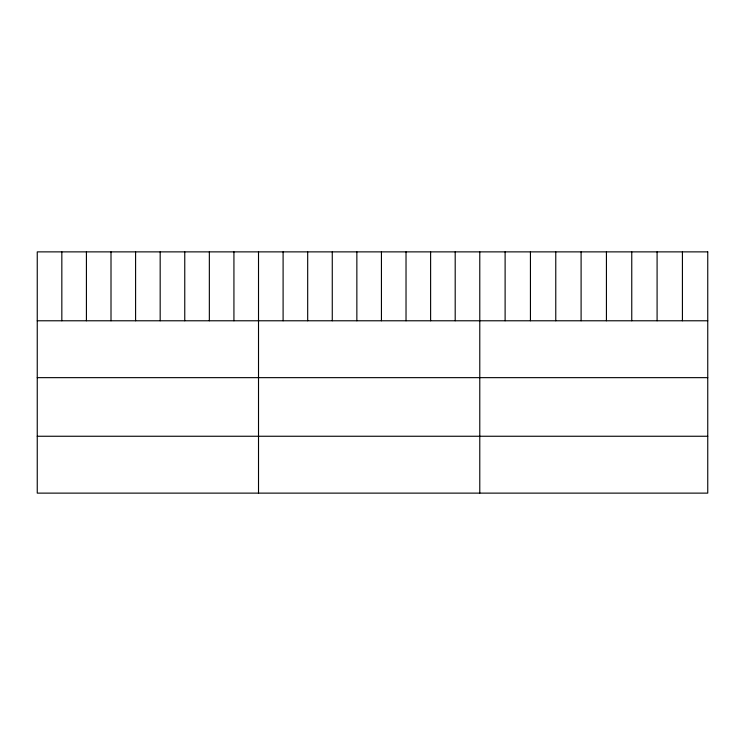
<?xml version="1.0" encoding="UTF-8"?>
<svg xmlns="http://www.w3.org/2000/svg" width="745" height="745" viewBox="0 0 745 745"><rect width="100%" height="100%" fill="white"/><g stroke="black" fill="none" stroke-linecap="round" stroke-linejoin="round"><path stroke-width="1.12" d="M37.25 320.778L707.75 320.778M37.25 377.65L707.75 377.65M37.25 436.253L707.75 436.253M682.42 251.875L682.42 320.778M657.09 251.875L657.09 320.778M631.76 251.875L631.76 320.778M606.43 251.875L606.43 320.778M581.1 251.875L581.1 320.778M555.77 251.875L555.77 320.778M530.44 251.875L530.44 320.778M505.11 251.875L505.11 320.778M479.78 251.875L479.78 493.125M455.195 251.875L455.195 320.778M430.61 251.875L430.61 320.778M406.025 251.875L406.025 320.778M381.44 251.875L381.44 320.778M356.855 251.875L356.855 320.778M332.27 251.875L332.27 320.778M307.685 251.875L307.685 320.778M283.1 251.875L283.1 320.778M258.515 251.875L258.515 493.125M233.93 251.875L233.93 320.778M209.345 251.875L209.345 320.778M184.76 251.875L184.76 320.778M160.175 251.875L160.175 320.778M135.59 251.875L135.59 320.778M111.005 251.875L111.005 320.778M86.42 251.875L86.42 320.778M61.835 251.875L61.835 320.778M707.75 251.875L37.25 251.875L37.25 493.125L707.75 493.125L707.75 251.875"/></g></svg>
